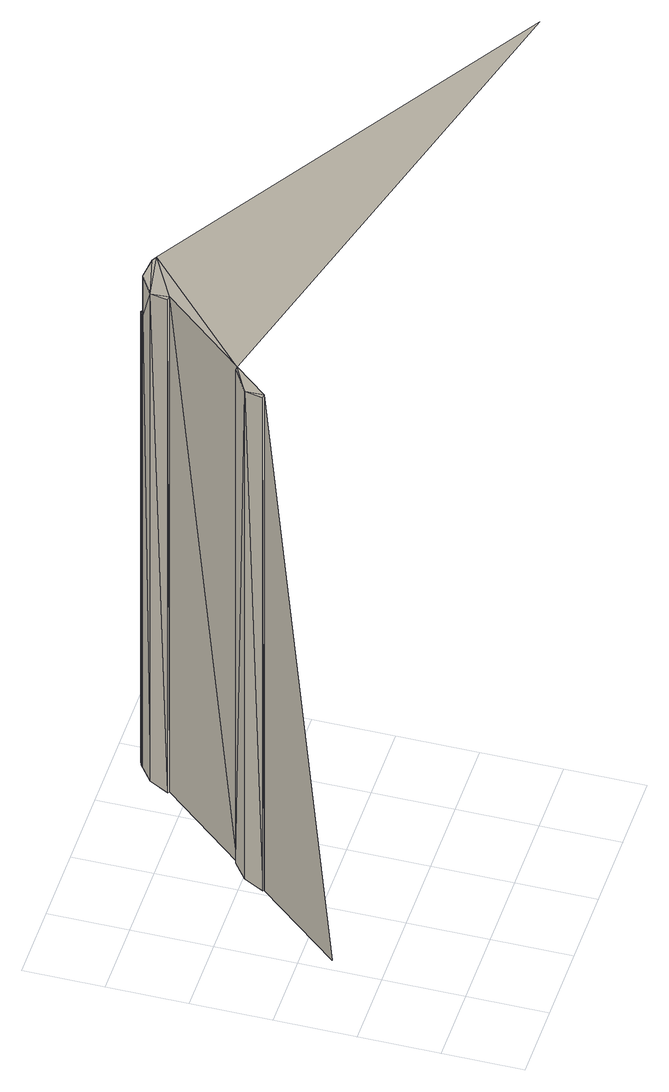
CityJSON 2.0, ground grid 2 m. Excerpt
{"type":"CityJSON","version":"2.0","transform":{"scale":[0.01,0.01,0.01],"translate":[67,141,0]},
"CityObjects":{
"building1":{"type":"Building","geometry":[{"type":"MultiSurface","lod":"2","boundaries":[[[0,1,2]]]}]},
"building2":{"type":"Building","geometry":[{"type":"MultiSurface","lod":"2","boundaries":[[[0,1,3]]]}]},
"building3":{"type":"Building","geometry":[{"type":"MultiSurface","lod":"2","boundaries":[[[4,3,0]]]}]},
"building4":{"type":"Building","geometry":[{"type":"MultiSurface","lod":"2","boundaries":[[[3,5,1]]]}]},
"building5":{"type":"Building","geometry":[{"type":"MultiSurface","lod":"2","boundaries":[[[4,6,0]]]}]},
"building6":{"type":"Building","geometry":[{"type":"MultiSurface","lod":"2","boundaries":[[[4,5,6]]]}]},
"building7":{"type":"Building","geometry":[{"type":"MultiSurface","lod":"2","boundaries":[[[4,3,5]]]}]},
"building8":{"type":"Building","geometry":[{"type":"MultiSurface","lod":"2","boundaries":[[[0,6,7]]]}]},
"building9":{"type":"Building","geometry":[{"type":"MultiSurface","lod":"2","boundaries":[[[1,8,5]]]}]},
"building10":{"type":"Building","geometry":[{"type":"MultiSurface","lod":"2","boundaries":[[[6,5,9]]]}]},
"building11":{"type":"Building","geometry":[{"type":"MultiSurface","lod":"2","boundaries":[[[5,10,9]]]}]},
"building12":{"type":"Building","geometry":[{"type":"MultiSurface","lod":"2","boundaries":[[[6,9,7]]]}]},
"building13":{"type":"Building","geometry":[{"type":"MultiSurface","lod":"2","boundaries":[[[8,5,10]]]}]},
"building14":{"type":"Building","geometry":[{"type":"MultiSurface","lod":"2","boundaries":[[[10,8,7]]]}]},
"building15":{"type":"Building","geometry":[{"type":"MultiSurface","lod":"2","boundaries":[[[7,10,9]]]}]},
"building16":{"type":"Building","geometry":[{"type":"MultiSurface","lod":"2","boundaries":[[[11,8,12]]]}]},
"building17":{"type":"Building","geometry":[{"type":"MultiSurface","lod":"2","boundaries":[[[13,8,7]]]}]},
"building18":{"type":"Building","geometry":[{"type":"MultiSurface","lod":"2","boundaries":[[[7,13,14]]]}]},
"building19":{"type":"Building","geometry":[{"type":"MultiSurface","lod":"2","boundaries":[[[8,13,11]]]}]},
"building20":{"type":"Building","geometry":[{"type":"MultiSurface","lod":"2","boundaries":[[[15,13,14]]]}]},
"building21":{"type":"Building","geometry":[{"type":"MultiSurface","lod":"2","boundaries":[[[16,15,14]]]}]},
"building22":{"type":"Building","geometry":[{"type":"MultiSurface","lod":"2","boundaries":[[[17,15,13]]]}]},
"building23":{"type":"Building","geometry":[{"type":"MultiSurface","lod":"2","boundaries":[[[14,18,16]]]}]},
"building24":{"type":"Building","geometry":[{"type":"MultiSurface","lod":"2","boundaries":[[[16,15,17]]]}]},
"building25":{"type":"Building","geometry":[{"type":"MultiSurface","lod":"2","boundaries":[[[16,17,18]]]}]},
"building26":{"type":"Building","geometry":[{"type":"MultiSurface","lod":"2","boundaries":[[[7,19,14]]]}]},
"building27":{"type":"Building","geometry":[{"type":"MultiSurface","lod":"2","boundaries":[[[13,17,11]]]}]},
"building28":{"type":"Building","geometry":[{"type":"MultiSurface","lod":"2","boundaries":[[[20,18,21]]]}]},
"building29":{"type":"Building","geometry":[{"type":"MultiSurface","lod":"2","boundaries":[[[18,17,20]]]}]},
"building30":{"type":"Building","geometry":[{"type":"MultiSurface","lod":"2","boundaries":[[[20,22,17]]]}]},
"building31":{"type":"Building","geometry":[{"type":"MultiSurface","lod":"2","boundaries":[[[11,17,23]]]}]},
"building32":{"type":"Building","geometry":[{"type":"MultiSurface","lod":"2","boundaries":[[[17,22,23]]]}]},
"building33":{"type":"Building","geometry":[{"type":"MultiSurface","lod":"2","boundaries":[[[18,21,24]]]}]},
"building34":{"type":"Building","geometry":[{"type":"MultiSurface","lod":"2","boundaries":[[[25,14,18]]]}]},
"building35":{"type":"Building","geometry":[{"type":"MultiSurface","lod":"2","boundaries":[[[21,20,26]]]}]},
"building36":{"type":"Building","geometry":[{"type":"MultiSurface","lod":"2","boundaries":[[[20,27,26]]]}]},
"building37":{"type":"Building","geometry":[{"type":"MultiSurface","lod":"2","boundaries":[[[21,26,28]]]}]},
"building38":{"type":"Building","geometry":[{"type":"MultiSurface","lod":"2","boundaries":[[[27,29,20]]]}]},
"building39":{"type":"Building","geometry":[{"type":"MultiSurface","lod":"2","boundaries":[[[30,23,22]]]}]},
"building40":{"type":"Building","geometry":[{"type":"MultiSurface","lod":"2","boundaries":[[[20,22,30]]]}]},
"building41":{"type":"Building","geometry":[{"type":"MultiSurface","lod":"2","boundaries":[[[20,29,30]]]}]},
"building42":{"type":"Building","geometry":[{"type":"MultiSurface","lod":"2","boundaries":[[[27,29,28]]]}]},
"building43":{"type":"Building","geometry":[{"type":"MultiSurface","lod":"2","boundaries":[[[26,27,28]]]}]},
"building44":{"type":"Building","geometry":[{"type":"MultiSurface","lod":"2","boundaries":[[[21,28,24]]]}]},
"building45":{"type":"Building","geometry":[{"type":"MultiSurface","lod":"2","boundaries":[[[31,11,23]]]}]},
"building46":{"type":"Building","geometry":[{"type":"MultiSurface","lod":"2","boundaries":[[[30,23,31]]]}]},
"building47":{"type":"Building","geometry":[{"type":"MultiSurface","lod":"2","boundaries":[[[29,30,32]]]}]},
"building48":{"type":"Building","geometry":[{"type":"MultiSurface","lod":"2","boundaries":[[[18,24,25]]]}]},
"building49":{"type":"Building","geometry":[{"type":"MultiSurface","lod":"2","boundaries":[[[33,29,28]]]}]},
"building50":{"type":"Building","geometry":[{"type":"MultiSurface","lod":"2","boundaries":[[[29,34,33]]]}]},
"building51":{"type":"Building","geometry":[{"type":"MultiSurface","lod":"2","boundaries":[[[32,34,29]]]}]},
"building52":{"type":"Building","geometry":[{"type":"MultiSurface","lod":"2","boundaries":[[[33,24,28]]]}]},
"building53":{"type":"Building","geometry":[{"type":"MultiSurface","lod":"2","boundaries":[[[24,34,33]]]}]},
"building54":{"type":"Building","geometry":[{"type":"MultiSurface","lod":"2","boundaries":[[[24,32,34]]]}]}
},
"vertices":[
[217,543,0],[217,543,1539],[33,328,0],
[214,546,1532],
[214,546,0],
[241,597,1515],
[241,597,0],
[291,629,0],
[291,629,1539],
[287,632,0],
[287,632,1532],
[557,899,1576],[627,6,2475],
[475,844,1539],
[475,844,0],
[471,847,1532],
[471,847,0],
[498,897,1514],
[498,897,0],
[784,738,0],
[537,926,1401],[537,926,0],
[537,926,1529],
[556,909,1565],
[561,929,0],
[614,906,0],
[544,932,0],
[544,932,1401],
[548,929,0],
[548,929,1401],
[556,909,1401],
[557,899,1401],
[561,929,1401],
[553,935,0],
[553,935,1401]
]}
